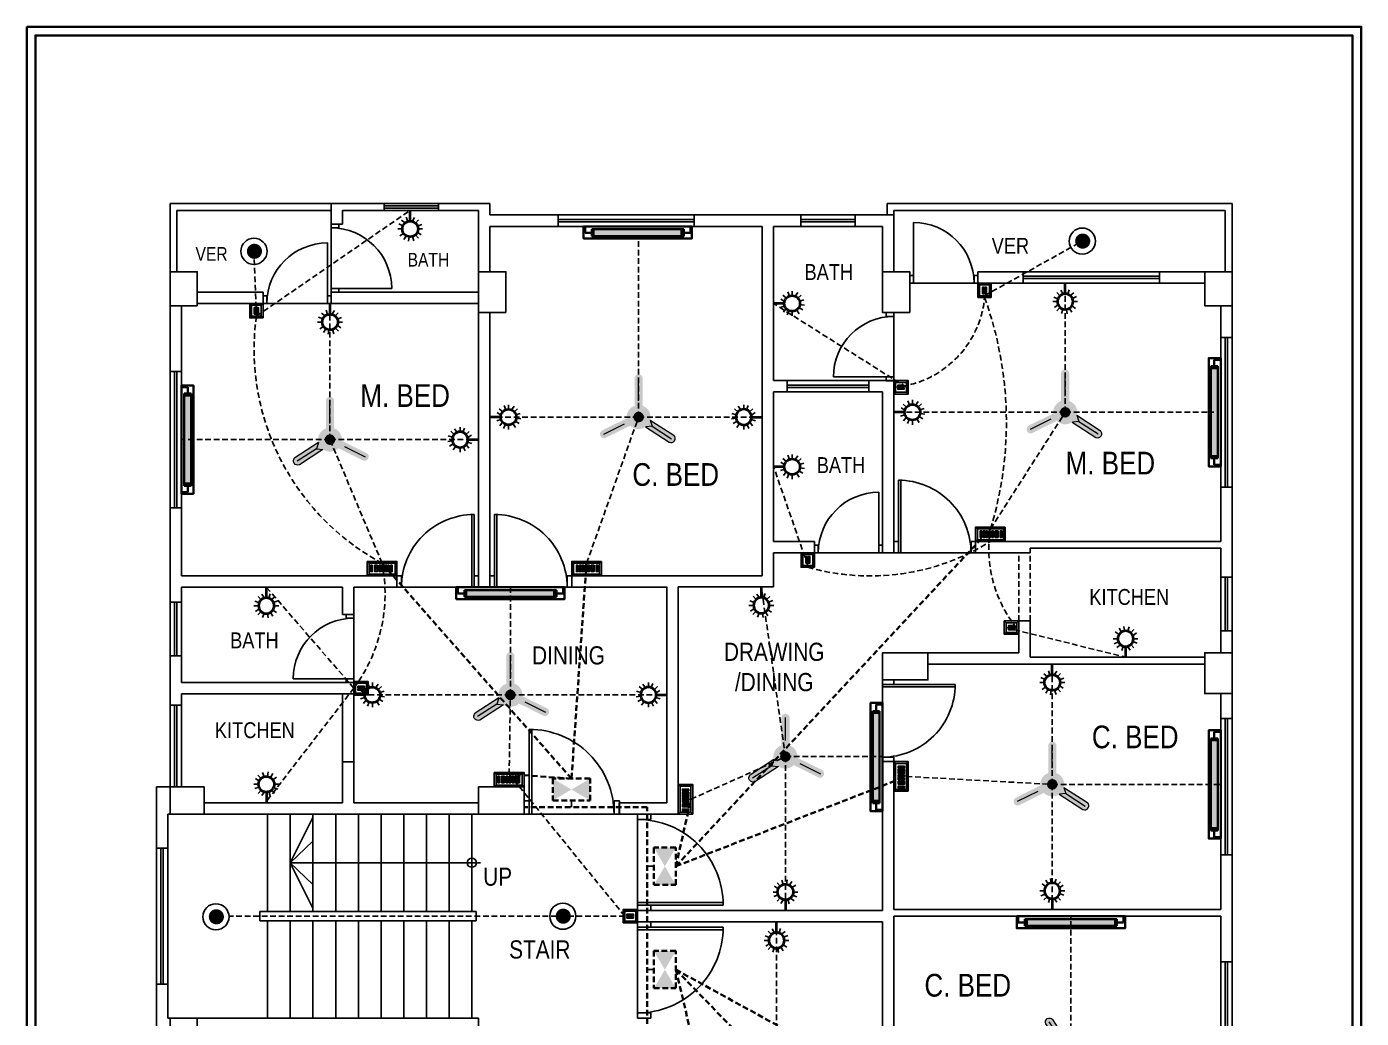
# Model space of a CAD drawing. Header units: inches. Extents: x -159432 to -126829, y -44881 to -40109.
# Drawn here: x -133698 to -133110, y -42166 to -41729 of the extents above; entities that cross this region are included whole.
import ezdxf

# ---------------------------------------------------------------- set-up
doc = ezdxf.new("R2010")
doc.units = ezdxf.units.IN
doc.header["$LTSCALE"] = 10
doc.header["$MEASUREMENT"] = 0
for name, pattern in [('DASHED2', [0.375, 0.25, -0.125]), ('HIDDEN', [0.375, 0.25, -0.125]), ('Solid', [0])]:
    doc.linetypes.add(name, pattern=pattern)
doc.layers.get('0').update_dxf_attribs({"color": 140, "lineweight": 25})
for name, color, linetype, lineweight in [('BADHON WIN-1', 10, 'Continuous', 35), ('COLUM', 10, 'Continuous', 25), ('DIM', 6, 'Continuous', 25), ('Dim-1', 7, 'Continuous', 13), ('door', 123, 'Continuous', 25), ('Layer1', 25, 'HIDDEN', 25), ('Layer2', 160, 'HIDDEN', 25), ('Layout3', 222, 'HIDDEN', 30), ('line', 134, 'Continuous', 30), ('Raline', 185, 'Continuous', 30), ('SL', 14, 'Continuous', 30), ('SS', 3, 'Continuous', 20), ('Stair', 135, 'Continuous', 25), ('TEXT', 6, 'Continuous', 25), ('TREE', 8, 'Continuous', 30), ('wall', 7, 'Continuous', 25), ('win', 143, 'Continuous', 25)]:
    doc.layers.add(name, color=color, linetype=linetype, lineweight=lineweight)
doc.styles.add('arn', font='ARIALN.TTF')

# ---------------------------------------------------------------- blocks, each defined once
blk = doc.blocks.new('FAN')
at = {"layer": 'line'}
h = blk.add_hatch(color=256, dxfattribs=at)
h.paths.add_polyline_path([(0, 7.14), (-1.8, 4.97, -0.175801), (1.8, 4.97)])
h.paths.add_polyline_path([(-6.35, -3.07), (-3.81, -3.67, -0.164914), (-5.25, -0.6)])
h.paths.add_polyline_path([(5.96, -4), (5.12, -1.31, -0.175846), (3.09, -4.29), (3.16, -4.33)])
at = {"layer": 'TREE'}
h = blk.add_hatch(color=102, dxfattribs=at)
h.set_gradient(color1=(22, 194, 68), color2=(172, 207, 0), tint=0.41, name='INVCYLINDER')
h.paths.add_polyline_path([(1.8, 17.3, 0.87787), (-1.8, 17.3), (-1.8, 4.97), (0, 7.14), (1.8, 4.97)])
h = blk.add_hatch(color=102, dxfattribs=at)
h.set_gradient(color1=(22, 194, 68), color2=(172, 207, 0), tint=0.41, name='INVCYLINDER')
h.paths.add_polyline_path([(-5.29, 0, 0.024506), (-5.26, -0.52), (-5.2, -0.49), (-5.25, -0.6, 0.164914), (-3.81, -3.67), (-3.6, -3.72), (-3.7, -3.77, 0.665006), (5.29, 0, 1)])
h.paths.add_polyline_path([(-2.34, 0, -1), (2.34, 0, -1)], flags=16)
h = blk.add_hatch(color=44, dxfattribs=at)
h.set_gradient(color1=(181, 129, 26), color2=(245, 162, 0), tint=0.41, name='CYLINDER')
h.paths.add_polyline_path([(-2.34, 0, 1), (2.34, 0, 1)])
h = blk.add_hatch(color=102, dxfattribs=at)
h.set_gradient(color1=(22, 194, 68), color2=(172, 207, 0), tint=0.41, name='INVCYLINDER')
h.paths.add_polyline_path([(5.96, -4), (3.16, -4.33), (13.5, -11.05, 0.87787), (15.46, -8.03), (5.12, -1.31)])
h.paths.add_polyline_path([(-3.7, -3.77, -0.00679), (-3.81, -3.67), (-6.35, -3.07), (-5.25, -0.6, -0.003812), (-5.26, -0.52), (-16.25, -5.98, 0.87787), (-14.64, -9.21)])
at = {"layer": 'Raline', "lineweight": 15}
for p, q in [((0, 7.14), (0, 17.3)), ((-6.35, -3.07), (-15.44, -7.6)), ((3.09, -4.29), (13.5, -11.05)), ((5.96, -4), (3.16, -4.33)), ((5.12, -1.31), (15.46, -8.03)), ((5.12, -1.31), (5.96, -4)), ((5.96, -4), (14.48, -9.54))]:
    blk.add_line(p, q, dxfattribs=at)
blk.add_arc((14.29, -9.41), 1.82, 244.43087, 49.54656, dxfattribs=at)
blk = doc.blocks.new('D36')
at = {"layer": 'door'}
for p, q in [((27731.72, -1583.1), (27731.72, -1585.1)), ((27736.72, -1583.1), (27731.72, -1583.1)), ((27731.72, -1619.1), (27731.72, -1583.1)), ((27736.72, -1585.1), (27736.72, -1583.1)), ((27731.72, -1585.1), (27736.72, -1585.1)), ((27763.72, -1616.1), (27731.72, -1616.1)), ((27763.72, -1617.1), (27731.72, -1617.1)), ((27736.72, -1617.1), (27731.72, -1617.1)), ((27731.72, -1617.1), (27731.72, -1619.1)), ((27736.72, -1619.1), (27736.72, -1617.1)), ((27731.72, -1619.1), (27736.72, -1619.1))]:
    blk.add_line(p, q, dxfattribs=at)
at = {"layer": 'door', "linetype": 'ByBlock'}
blk.add_ellipse((27731.72, -1617.1), major_axis=(-22.63, -22.63), ratio=1, start_param=2.356194, end_param=3.926991, dxfattribs=at)
blk = doc.blocks.new('D1')
at = {"layer": 'door'}
for p, q in [((231942, 594723), (231942, 594673)), ((232042, 594723), (231942, 594723)), ((231942, 594673), (232042, 594673)), ((232042, 594673), (232042, 594723)), ((232742, 593873), (231942, 593873)), ((232042, 593873), (231942, 593873)), ((231942, 593873), (231942, 593823)), ((231942, 593823), (232042, 593823)), ((232042, 593823), (232042, 593873))]:
    blk.add_line(p, q, dxfattribs=at)
at = {"layer": 'door', "linetype": 'ByBlock'}
blk.add_arc((231942, 593873), 800, 0, 90, dxfattribs=at)
blk = doc.blocks.new('door')
at = {"layer": 'door'}
blk.add_line((-148358.38, -38071.49), (-148328.38, -38071.49), dxfattribs=at)
at = {"layer": 'door', "extrusion": (0, 0, -1), "xscale": 0.03333332273177803, "yscale": 0.03333332278998569, "zscale": -0.0333333227645894, "rotation": 90}
blk.add_blockref('D1', (168152.49, -45802.87), dxfattribs=at)
blk = doc.blocks.new('tl')
at = {"layer": 'Raline'}
h = blk.add_hatch(color=7, dxfattribs=at)
h.set_gradient(color1=(220, 254, 247), one_color=1, tint=1, name='CYLINDER')
h.paths.add_polyline_path([(-740643.13, -277273.44), (-740646.16, -277273.44), (-740646.16, -277234.62), (-740643.13, -277234.62)])
at = {"layer": 'TREE'}
h = blk.add_hatch(color=203, dxfattribs=at)
h.set_gradient(color1=(189, 131, 208), color2=(108, 93, 201), tint=0.56, name='INVCYLINDER')
h.paths.add_polyline_path([(-740643.13, -277273.44), (-740643.13, -277274.38), (-740646.16, -277274.38), (-740646.16, -277273.44)])
h.paths.add_polyline_path([(-740643.13, -277233.83), (-740643.13, -277234.62), (-740646.16, -277234.62), (-740646.16, -277233.83)])
at = {"layer": 'Dim-1', "lineweight": -2}
for p, q in [((-740646.16, -277274.38), (-740646.16, -277233.83)), ((-740646.16, -277233.83), (-740643.13, -277233.83)), ((-740643.13, -277233.83), (-740643.13, -277274.38)), ((-740643.13, -277274.38), (-740646.16, -277274.38))]:
    blk.add_line(p, q, dxfattribs=at)
at = {"layer": 'Raline'}
for p, q in [((-740644.64, -277230.92), (-740647.45, -277230.92)), ((-740644.64, -277233.83), (-740644.64, -277230.92)), ((-740643.13, -277234.62), (-740646.16, -277234.62)), ((-740643.13, -277273.44), (-740646.16, -277273.44)), ((-740644.64, -277274.38), (-740644.64, -277277.29)), ((-740644.64, -277277.29), (-740647.45, -277277.29))]:
    blk.add_line(p, q, dxfattribs=at)
at = {"layer": 'SL'}
blk.add_lwpolyline([(-740647.45, -277277.96), (-740647.45, -277230.23), (-740642.16, -277230.23), (-740642.16, -277277.96)], close=True, dxfattribs=at)
blk = doc.blocks.new('fgghghg')
for p, q in [((845.87, -13615.05), (845.87, -13622.48)), ((845.87, -13619.39), (845.87, -13615.05)), ((845.87, -13619.39), (845.87, -13619.39))]:
    blk.add_line(p, q)
at = {"color": 131, "lineweight": 35}
blk.add_line((850.57, -13619.39), (845.87, -13619.39), dxfattribs=at)
blk.add_circle((854.03, -13619.39), 3.45, dxfattribs=at)
blk = doc.blocks.new('fhfgjjj')
at = {"linetype": 'DASHED2', "ltscale": 0.8}
for p, q in [((849.05, -13615.24), (847.17, -13614.03)), ((849.83, -13613.8), (848.22, -13612.35)), ((851.16, -13612.89), (850.38, -13610.87)), ((852.39, -13612.66), (852.39, -13610.5)), ((853.73, -13612.93), (855.05, -13611.16)), ((854.94, -13613.78), (856.53, -13612.32)), ((855.68, -13615.08), (857.75, -13614.43)), ((849.11, -13617.19), (847.05, -13617.86)), ((849.72, -13618.31), (848.39, -13620.06)), ((851, -13619.28), (850.13, -13621.26)), ((852.39, -13619.57), (852.39, -13621.74)), ((854.32, -13618.98), (855.53, -13620.78)), ((855.34, -13617.91), (857.19, -13619.04)), ((855.81, -13616.61), (857.95, -13616.93))]:
    blk.add_line(p, q, dxfattribs=at)
blk.add_blockref('fgghghg', (-1.64, 3.28))
blk = doc.blocks.new('sd')
at = {"layer": 'BADHON WIN-1', "color": 0, "lineweight": 25, "ltscale": 0.13}
for p, q in [((13225.67, 879.3), (13224.92, 880.05)), ((13236.8, 879.3), (13237.54, 880.05)), ((13225.67, 874.67), (13224.92, 873.93)), ((13230.21, 877.92), (13230.22, 876.87)), ((13230.22, 876.87), (13230.21, 876.23)), ((13230.44, 877.92), (13230.42, 876.87)), ((13230.44, 876.23), (13230.42, 876.87)), ((13231.43, 877.92), (13231.45, 876.87)), ((13231.45, 876.87), (13231.43, 876.23)), ((13231.67, 877.92), (13231.65, 876.87)), ((13231.67, 876.23), (13231.65, 876.87)), ((13232.72, 877.92), (13232.74, 876.87)), ((13232.74, 876.87), (13232.72, 876.23)), ((13232.96, 877.92), (13232.93, 876.87)), ((13232.96, 876.23), (13232.93, 876.87)), ((13233.77, 877.92), (13233.79, 876.87)), ((13233.79, 876.87), (13233.77, 876.23)), ((13234.01, 877.92), (13233.99, 876.87)), ((13234.01, 876.23), (13233.99, 876.87)), ((13235.06, 877.92), (13235.08, 876.87)), ((13235.08, 876.87), (13235.06, 876.23)), ((13235.3, 877.92), (13235.27, 876.87)), ((13235.3, 876.23), (13235.27, 876.87)), ((13236.8, 874.67), (13237.54, 873.93))]:
    blk.add_line(p, q, dxfattribs=at)
for points in [[(13224.92, 880.05), (13224.92, 873.93), (13237.54, 873.93), (13237.54, 880.05)], [(13225.67, 879.3), (13225.67, 874.67), (13236.8, 874.67), (13236.8, 879.3)], [(13227.06, 878.45), (13227.06, 875.69), (13226.36, 875.69), (13226.36, 878.45)], [(13226.96, 878.32), (13226.96, 875.78), (13226.45, 875.78), (13226.45, 878.32)], [(13230.69, 878.45), (13230.69, 875.69), (13229.99, 875.69), (13229.99, 878.45)], [(13230.59, 878.32), (13230.59, 875.78), (13230.08, 875.78), (13230.08, 878.32)], [(13231.92, 878.45), (13231.92, 875.69), (13231.22, 875.69), (13231.22, 878.45)], [(13231.82, 878.32), (13231.82, 875.78), (13231.31, 875.78), (13231.31, 878.32)], [(13233.21, 878.45), (13233.21, 875.69), (13232.51, 875.69), (13232.51, 878.45)], [(13233.11, 878.32), (13233.11, 875.78), (13232.59, 875.78), (13232.59, 878.32)], [(13234.26, 878.45), (13234.26, 875.69), (13233.56, 875.69), (13233.56, 878.45)], [(13234.16, 878.32), (13234.16, 875.78), (13233.65, 875.78), (13233.65, 878.32)], [(13235.55, 878.45), (13235.55, 875.69), (13234.85, 875.69), (13234.85, 878.45)], [(13235.45, 878.32), (13235.45, 875.78), (13234.93, 875.78), (13234.93, 878.32)]]:
    blk.add_lwpolyline(points, close=True, dxfattribs=at)
for points in [[(13228.72, 875.69), (13228.01, 875.69), (13228.01, 878.45), (13228.72, 878.45)], [(13228.61, 875.78), (13228.1, 875.78), (13228.1, 878.32), (13228.61, 878.32)], [(13228.6, 878.32), (13229.11, 878.32), (13229.11, 875.78), (13228.6, 875.78)], [(13228.72, 878.45), (13229.21, 878.45), (13229.21, 875.69), (13228.72, 875.69)]]:
    blk.add_lwpolyline(points, dxfattribs=at)
for centre, radius in [((13226.4, 878.4), 0.00699), ((13226.41, 875.73), 0.0139), ((13226.7, 877.73), 0.165), ((13226.7, 876.4), 0.165), ((13227.01, 875.73), 0.0117), ((13227.01, 878.38), 0.00593), ((13228.06, 878.4), 0.00699), ((13228.06, 875.73), 0.0139), ((13228.35, 877.73), 0.165), ((13228.35, 876.4), 0.165), ((13228.66, 875.73), 0.0117), ((13228.66, 878.38), 0.00593), ((13228.85, 877.07), 0.165), ((13230.03, 878.4), 0.00699), ((13230.04, 875.73), 0.0139), ((13230.64, 878.38), 0.00593), ((13230.64, 875.73), 0.0117), ((13231.26, 878.4), 0.00699), ((13231.27, 875.73), 0.0139), ((13231.87, 875.73), 0.0117), ((13231.87, 878.38), 0.00593), ((13232.55, 878.4), 0.00699), ((13232.56, 875.73), 0.0139), ((13233.15, 875.73), 0.0117), ((13233.16, 878.38), 0.00593), ((13233.6, 878.4), 0.00699), ((13233.61, 875.73), 0.0139), ((13234.21, 875.73), 0.0117), ((13234.21, 878.38), 0.00593), ((13234.89, 878.4), 0.00699), ((13234.9, 875.73), 0.0139), ((13235.49, 875.73), 0.0117), ((13235.5, 878.38), 0.00593)]:
    blk.add_circle(centre, radius, dxfattribs=at)
for centre, radius, start, end in [((13230.32, 877.92), 0.116, 356.3279, 183.0261), ((13230.32, 876.3), 0.138, 212.8145, 327.2677), ((13231.55, 877.92), 0.116, 356.3279, 183.0261), ((13231.55, 876.3), 0.138, 212.8145, 327.2677), ((13232.84, 877.92), 0.116, 356.3279, 183.0261), ((13232.84, 876.3), 0.138, 212.8145, 327.2677), ((13233.89, 877.92), 0.116, 356.3279, 183.0261), ((13233.89, 876.3), 0.138, 212.8145, 327.2677), ((13235.18, 877.92), 0.116, 356.3279, 183.0261), ((13235.18, 876.3), 0.138, 212.8145, 327.2677)]:
    blk.add_arc(centre, radius, start, end, dxfattribs=at)
blk = doc.blocks.new('g')
at = {"layer": 'BADHON WIN-1', "color": 0, "lineweight": 25, "ltscale": 0.13}
for p, q in [((12364.24, 900.77), (12363.47, 901.54)), ((12368.59, 900.77), (12369.36, 901.54)), ((12364.24, 895.97), (12363.47, 895.2)), ((12365.77, 899.34), (12365.79, 898.24)), ((12365.79, 898.24), (12365.77, 897.58)), ((12366.01, 899.34), (12365.99, 898.24)), ((12366.01, 897.58), (12365.99, 898.24)), ((12366.86, 899.34), (12366.88, 898.24)), ((12366.88, 898.24), (12366.86, 897.58)), ((12367.1, 899.34), (12367.08, 898.24)), ((12367.1, 897.58), (12367.08, 898.24)), ((12368.59, 895.97), (12369.36, 895.2))]:
    blk.add_line(p, q, dxfattribs=at)
for points in [[(12363.47, 901.54), (12363.47, 895.2), (12369.36, 895.2), (12369.36, 901.54)], [(12364.24, 900.77), (12364.24, 895.97), (12368.59, 895.97), (12368.59, 900.77)], [(12366.27, 899.88), (12366.27, 897.02), (12365.55, 897.02), (12365.55, 899.88)], [(12367.36, 899.88), (12367.36, 897.02), (12366.64, 897.02), (12366.64, 899.88)], [(12366.17, 899.75), (12366.17, 897.11), (12365.64, 897.11), (12365.64, 899.75)], [(12367.26, 899.75), (12367.26, 897.11), (12366.73, 897.11), (12366.73, 899.75)]]:
    blk.add_lwpolyline(points, close=True, dxfattribs=at)
for centre, radius in [((12365.59, 899.83), 0.00725), ((12365.6, 897.06), 0.0144), ((12366.22, 899.81), 0.00615), ((12366.22, 897.06), 0.0122), ((12366.68, 899.83), 0.00725), ((12366.69, 897.06), 0.0144), ((12367.31, 899.81), 0.00615), ((12367.31, 897.06), 0.0122)]:
    blk.add_circle(centre, radius, dxfattribs=at)
for centre, radius, start, end in [((12365.89, 899.34), 0.121, 356.32789, 183.02612), ((12365.89, 897.66), 0.144, 212.81453, 327.26774), ((12366.98, 899.34), 0.121, 356.32789, 183.02612), ((12366.98, 897.66), 0.144, 212.81453, 327.26774)]:
    blk.add_arc(centre, radius, start, end, dxfattribs=at)

msp = doc.modelspace()

# ---------------------------------------------------------------- hatches: boundary and pattern name
at = {"layer": 'Layout3'}
h = msp.add_hatch(color=5, dxfattribs=at)
h.paths.add_polyline_path([(-133466.30801, -42060.19709), (-133458.09235, -42065.01317), (-133466.30801, -42069.82924)])
h.paths.add_polyline_path([(-133458.09235, -42065.01317), (-133449.8767, -42060.19709), (-133449.8767, -42069.82924)])
h = msp.add_hatch(color=5, dxfattribs=at)
h.paths.add_polyline_path([(-133412.1261, -42090.62768), (-133416.94218, -42098.84333), (-133421.75825, -42090.62768)])
h.paths.add_polyline_path([(-133416.94218, -42098.84333), (-133412.1261, -42107.05899), (-133421.75825, -42107.05899)])
h = msp.add_hatch(color=5, dxfattribs=at)
h.paths.add_polyline_path([(-133412.1261, -42136.14813), (-133416.94218, -42144.36379), (-133421.75825, -42136.14813)])
h.paths.add_polyline_path([(-133416.94218, -42144.36379), (-133412.1261, -42152.57945), (-133421.75825, -42152.57945)])
at = {"layer": 'Raline'}
h = msp.add_hatch(color=51, dxfattribs=at)
h.set_gradient(color1=(239, 243, 165), color2=(254, 254, 251), one_color=1, tint=0.99, name='SPHERICAL')
h.paths.add_polyline_path([(-133232.81072, -41819.99038, 1), (-133232.81072, -41826.67173, 1)])
h = msp.add_hatch(color=51, dxfattribs=at)
h.set_gradient(color1=(239, 243, 165), color2=(254, 254, 251), one_color=1, tint=0.99, name='SPHERICAL')
h.paths.add_polyline_path([(-133597.82792, -41824.49038, 1), (-133597.82792, -41831.17173, 1)])
h = msp.add_hatch(color=51, dxfattribs=at)
h.set_gradient(color1=(239, 243, 165), color2=(254, 254, 251), one_color=1, tint=0.99, name='SPHERICAL')
h.paths.add_polyline_path([(-133614.5944, -42124.44174, -1), (-133614.5944, -42117.76039, -1)])
h = msp.add_hatch(color=51, dxfattribs=at)
h.set_gradient(color1=(239, 243, 165), color2=(254, 254, 251), one_color=1, tint=0.99, name='SPHERICAL')
h.paths.add_polyline_path([(-133461.72469, -42124.16528, -1), (-133461.72469, -42117.48393, -1)])

# ---------------------------------------------------------------- linework, layer by layer
at = {"layer": 'COLUM'}
for points in [[(-133623.01568, -41851.82783), (-133623.01568, -41836.82783), (-133635.01568, -41836.82783), (-133635.01568, -41851.82783), (-133623.01568, -41851.82783)], [(-133487.01568, -41854.82783), (-133487.01568, -41836.82783), (-133499.01568, -41836.82783), (-133499.01568, -41854.82783), (-133487.01568, -41854.82783)], [(-133309.01226, -41854.82783), (-133309.01226, -41836.82783), (-133321.01226, -41836.82783), (-133321.01226, -41854.82783), (-133309.01226, -41854.82783)], [(-133167.01568, -41851.82783), (-133167.01568, -41836.82783), (-133179.01568, -41836.82783), (-133179.01568, -41851.82783), (-133167.01568, -41851.82783)], [(-133301.01568, -42004.71524), (-133301.01568, -42016.71524), (-133321.01568, -42016.71524), (-133321.01568, -42004.71524), (-133301.01568, -42004.71524)], [(-133167.01568, -42004.71524), (-133167.01568, -42022.71524), (-133179.01568, -42022.71524), (-133179.01568, -42004.71524), (-133167.01568, -42004.71524)], [(-133620.01568, -42063.82783), (-133620.01568, -42075.82783), (-133635.01568, -42075.82783), (-133635.01568, -42063.82783), (-133620.01568, -42063.82783)], [(-133479.01568, -42075.82783), (-133479.01568, -42063.82783), (-133499.01568, -42063.82783), (-133499.01568, -42075.82783), (-133479.01568, -42075.82783)], [(-133623.01568, -42165.82783), (-133623.01568, -42180.82783), (-133635.01568, -42180.82783), (-133635.01568, -42165.82783), (-133623.01568, -42165.82783)]]:
    msp.add_lwpolyline(points, dxfattribs=at)
at = {"layer": 'DIM'}
for p, q in [((-133564.01568, -41806.82783), (-133635.01568, -41806.82783)), ((-133635.01568, -41839.82783), (-133635.01568, -41806.82783)), ((-133564.01568, -41809.82783), (-133632.01568, -41809.82783)), ((-133632.01568, -41836.82783), (-133632.01568, -41809.82783)), ((-133319.01568, -41806.82783), (-133167.01568, -41806.82783)), ((-133319.01568, -41811.82783), (-133319.01568, -41806.82783)), ((-133316.01568, -41809.82783), (-133170.01568, -41809.82783)), ((-133316.01568, -41811.82783), (-133316.01568, -41809.82783)), ((-133170.01568, -41836.82783), (-133170.01568, -41809.82783)), ((-133167.01568, -41836.82783), (-133167.01568, -41806.82783))]:
    msp.add_line(p, q, dxfattribs=at)
at = {"layer": 'DIM', "color": 2, "lineweight": -2}
for p, q in [((-133458.09235, -42069.82924), (-133458.09235, -42072.84897)), ((-133421.75825, -42098.84333), (-133424.77798, -42098.84333)), ((-133421.75825, -42144.36379), (-133424.77798, -42144.36379))]:
    msp.add_line(p, q, dxfattribs=at)
at = {"layer": 'door', "linetype": 'HIDDEN'}
for p, q in [((-133261.01568, -41990.71524), (-133261.01568, -41960.71524)), ((-133256.01568, -41990.71524), (-133256.01568, -41960.71524))]:
    msp.add_line(p, q, dxfattribs=at)
at = {"layer": 'door'}
for p, q in [((-133559.01568, -42052.82783), (-133559.01568, -42022.82783)), ((-133554.01568, -42052.82783), (-133554.01568, -42022.82783))]:
    msp.add_line(p, q, dxfattribs=at)
at = {"layer": 'Layer1'}
for p, q in [((-133596.95764, -41856.40036), (-133529.18832, -41809.82783)), ((-133428.51568, -41900.88616), (-133428.51568, -41821.53351)), ((-133596.95764, -41856.40036), (-133598.01568, -41827.82783)), ((-133276.0703, -41847.40036), (-133232.99849, -41823.32783)), ((-133240.51397, -41898.77154), (-133240.51397, -41841.82783)), ((-133564.51568, -41910.82783), (-133564.51568, -41850.82783)), ((-133310.44316, -41887.76979), (-133369.01568, -41850.82783)), ((-133428.51568, -41900.88616), (-133494.01568, -41900.88616)), ((-133451.43743, -41965.25531), (-133428.51568, -41900.88616)), ((-133428.51568, -41900.88616), (-133374.01568, -41900.88616)), ((-133240.49735, -41898.77154), (-133316.01568, -41898.77154)), ((-133273.43743, -41950.14272), (-133240.49735, -41898.77154)), ((-133240.51397, -41898.77154), (-133175.01397, -41898.77154)), ((-133564.51568, -41910.82783), (-133630.01568, -41910.82783)), ((-133564.51568, -41910.82783), (-133499.01568, -41910.82783)), ((-133541.59393, -41965.25531), (-133564.51568, -41910.82783)), ((-133353.95765, -41966.28777), (-133369.01568, -41922.77153)), ((-133554.01568, -42020.32783), (-133592.55954, -41975.82783)), ((-133485.01568, -42023.32783), (-133485.01568, -41975.82783)), ((-133363.82007, -42050.50066), (-133374.42459, -41975.71524)), ((-133266.58821, -41993.6572), (-133213.92712, -42006.71524)), ((-133246.21846, -42062.74785), (-133246.21846, -42009.71524)), ((-133554.01568, -42020.32783), (-133592.55954, -42070.26408)), ((-133485.01568, -42023.32783), (-133554.01568, -42023.32783)), ((-133485.55586, -42058.25531), (-133485.01568, -42023.32783)), ((-133485.01568, -42023.32783), (-133416.01568, -42023.32783)), ((-133405.44316, -42069.28765), (-133363.82007, -42050.64784)), ((-133363.82007, -42050.50066), (-133321.01568, -42050.50066)), ((-133363.82007, -42050.50066), (-133363.82007, -42118.32783)), ((-133310.44316, -42059.25543), (-133246.21846, -42062.74785)), ((-133246.21846, -42062.74785), (-133246.21846, -42117.82783)), ((-133246.21846, -42062.74785), (-133172.01568, -42062.74785)), ((-133434.58821, -42120.82783), (-133609.02502, -42120.82783)), ((-133238.02115, -42181.79371), (-133238.02115, -42120.82783)), ((-133367.70552, -42211.65531), (-133367.70552, -42123.32783))]:
    msp.add_line(p, q, dxfattribs=at)
at = {"layer": 'Layer2'}
msp.add_line((-133434.58821, -42120.82783), (-133485.55586, -42058.25531), dxfattribs=at)
for centre, radius, start, end in [((-133319.55767, -41844.25002), 43.66367, 274.6529376, 354.84952059), ((-133427.87643, -41903.10977), 161.44194, 343.06237819, 19.89563999), ((-133490.91173, -41870.9541), 107.03993, 172.18554453, 241.76213588), ((-133217.379, -41958.60011), 56.85026, 170.65954673, 219.86361995), ((-133326.52998, -41870.46273), 100.413, 254.14828745, 301.89489645), ((-133609.87479, -41978.79882), 69.60531, 323.37067208, 11.24213608)]:
    msp.add_arc(centre, radius, start, end, dxfattribs=at)
at = {"layer": 'Layout3'}
for p, q in [((-133412.1261, -42098.84333), (-133273.4373, -41950.14272)), ((-133458.09235, -42060.19709), (-133541.59571, -41965.25531)), ((-133458.09235, -42060.19709), (-133451.4755, -41965.25531)), ((-133458.09235, -42060.19709), (-133485.55586, -42058.25531)), ((-133412.1261, -42098.84333), (-133310.44316, -42059.25543)), ((-133424.77798, -42072.84897), (-133479.01568, -42072.84897)), ((-133424.77798, -42168.32783), (-133424.77798, -42072.84897)), ((-133412.1261, -42098.84333), (-133405.44316, -42069.28765)), ((-133412.1261, -42144.36379), (-133405.44316, -42172.36801)), ((-133412.1261, -42144.36379), (-133266.4755, -42224.36789)), ((-133412.1261, -42144.36379), (-133267.4755, -42293.51294))]:
    msp.add_line(p, q, dxfattribs=at)
at = {"layer": 'Layout3', "color": 5}
for points in [[(-133449.8767, -42069.82924), (-133449.8767, -42060.19709), (-133466.30801, -42060.19709), (-133466.30801, -42069.82924)], [(-133421.75825, -42107.05899), (-133412.1261, -42107.05899), (-133412.1261, -42090.62768), (-133421.75825, -42090.62768)], [(-133421.75825, -42152.57945), (-133412.1261, -42152.57945), (-133412.1261, -42136.14813), (-133421.75825, -42136.14813)]]:
    msp.add_lwpolyline(points, close=True, dxfattribs=at)
at = {"layer": 'line'}
msp.add_lwpolyline([(-133698.17458, -41728.84511), (-133698.17458, -42613.11138), (-133110.04109, -42613.11138), (-133110.04109, -41728.84511)], close=True, dxfattribs=at)
msp.add_lwpolyline([(-133113.90744, -42556.23001), (-133113.90744, -41732.71147), (-133694.30822, -41732.71147), (-133694.30822, -42556.23001)], dxfattribs=at)
at = {"layer": 'Raline', "lineweight": 25}
for centre in [(-133598.01568, -41827.82783), (-133232.99849, -41823.32783), (-133614.78216, -42121.10429), (-133461.91245, -42120.82783)]:
    msp.add_circle(centre, 5.76378, dxfattribs=at)
at = {"layer": 'Stair'}
for p, q in [((-133592.01568, -42075.82783), (-133592.01568, -42118.76293)), ((-133582.01568, -42075.82783), (-133582.01568, -42118.76293)), ((-133572.01568, -42075.82783), (-133572.01568, -42118.76293)), ((-133562.01568, -42075.82783), (-133562.01568, -42118.76293)), ((-133552.01568, -42075.82783), (-133552.01568, -42118.76293)), ((-133542.01568, -42075.82783), (-133542.01568, -42118.76293)), ((-133532.01568, -42075.82783), (-133532.01568, -42118.76293)), ((-133522.01568, -42075.82783), (-133522.01568, -42118.76293)), ((-133512.01568, -42075.82783), (-133512.01568, -42118.76293)), ((-133502.01568, -42075.82783), (-133502.01568, -42118.76293)), ((-133500.1442, -42118.76293), (-133595.47741, -42118.76293)), ((-133595.47741, -42122.89273), (-133595.47741, -42118.76293)), ((-133500.1442, -42122.89273), (-133500.1442, -42118.76293)), ((-133500.1442, -42122.89273), (-133595.47741, -42122.89273)), ((-133592.01568, -42122.89273), (-133592.01568, -42165.82783)), ((-133582.01568, -42122.89273), (-133582.01568, -42165.82783)), ((-133572.01568, -42122.89273), (-133572.01568, -42165.82783)), ((-133562.01568, -42122.89273), (-133562.01568, -42165.82783)), ((-133552.01568, -42122.89273), (-133552.01568, -42165.82783)), ((-133542.01568, -42122.89273), (-133542.01568, -42165.82783)), ((-133532.01568, -42122.89273), (-133532.01568, -42165.82783)), ((-133522.01568, -42122.89273), (-133522.01568, -42165.82783)), ((-133512.01568, -42122.89273), (-133512.01568, -42165.82783)), ((-133502.01568, -42122.89273), (-133502.01568, -42165.82783))]:
    msp.add_line(p, q, dxfattribs=at)
at = {"layer": 'wall'}
for p, q in [((-133540.65997, -41806.82783), (-133564.01568, -41806.82783)), ((-133540.65997, -41809.82783), (-133559.01568, -41809.82783)), ((-133540.65997, -41809.82783), (-133540.65997, -41806.82783)), ((-133494.01568, -41806.82783), (-133516.65997, -41806.82783)), ((-133516.65997, -41809.82783), (-133516.65997, -41806.82783)), ((-133499.01568, -41809.82783), (-133516.65997, -41809.82783)), ((-133499.01568, -41836.82783), (-133499.01568, -41809.82783)), ((-133494.01568, -41811.82783), (-133494.01568, -41806.82783)), ((-133559.01568, -41815.82784), (-133564.01568, -41815.82784)), ((-133494.01568, -41811.82783), (-133464.01568, -41811.82783)), ((-133464.01568, -41816.82783), (-133464.01568, -41811.82783)), ((-133464.01568, -41816.82783), (-133464.01568, -41811.82783)), ((-133404.01568, -41811.82783), (-133357.01568, -41811.82783)), ((-133404.01568, -41816.82783), (-133404.01568, -41811.82783)), ((-133404.01568, -41816.82783), (-133404.01568, -41811.82783)), ((-133333.01568, -41811.82783), (-133316.01568, -41811.82783)), ((-133333.01568, -41811.82783), (-133333.01568, -41816.82783)), ((-133494.01568, -41816.82783), (-133464.01568, -41816.82783)), ((-133494.01568, -41836.82783), (-133494.01568, -41816.82783)), ((-133404.01568, -41816.82783), (-133374.01568, -41816.82783)), ((-133374.01568, -41970.82783), (-133374.01568, -41816.82783)), ((-133374.01568, -41816.82783), (-133374.01568, -41970.82783)), ((-133369.01568, -41884.82782), (-133369.01568, -41816.82783)), ((-133369.01568, -41816.82783), (-133357.01568, -41816.82783)), ((-133333.01568, -41816.82783), (-133321.01568, -41816.82783)), ((-133279.01227, -41836.82783), (-133279.01227, -41841.82783)), ((-133259.01569, -41836.82783), (-133279.01227, -41836.82783)), ((-133259.01569, -41841.82783), (-133259.01569, -41836.82783)), ((-133259.01569, -41841.82783), (-133259.01569, -41836.82783)), ((-133179.01568, -41836.82783), (-133199.01569, -41836.82783)), ((-133199.01569, -41841.82783), (-133199.01569, -41836.82783)), ((-133199.01569, -41841.82783), (-133199.01569, -41836.82783)), ((-133259.01569, -41841.82783), (-133279.01227, -41841.82783)), ((-133179.01568, -41841.82783), (-133199.01569, -41841.82783)), ((-133594.01567, -41845.82783), (-133623.01568, -41845.82783)), ((-133594.01567, -41850.82783), (-133623.01568, -41850.82783)), ((-133499.01568, -41845.82783), (-133564.01568, -41845.82783)), ((-133499.01568, -41850.82783), (-133564.01568, -41850.82783)), ((-133635.01568, -41880.82783), (-133635.01568, -41851.82783)), ((-133630.01568, -41880.82783), (-133630.01568, -41851.82783)), ((-133499.01568, -41975.82783), (-133499.01568, -41854.82783)), ((-133494.01568, -41975.82783), (-133494.01568, -41854.82783)), ((-133167.01568, -41865.77154), (-133172.01568, -41865.77154)), ((-133630.01568, -41880.82783), (-133635.01568, -41880.82783)), ((-133369.01568, -41884.82782), (-133363.01568, -41884.82782)), ((-133327.01568, -41884.82782), (-133316.01568, -41884.82782)), ((-133327.01568, -41884.82782), (-133327.01568, -41889.82782)), ((-133369.01568, -41955.71524), (-133369.01568, -41889.82782)), ((-133369.01568, -41889.82782), (-133363.01568, -41889.82782)), ((-133327.01568, -41889.82782), (-133321.01568, -41889.82782)), ((-133167.01568, -41931.77154), (-133172.01568, -41931.77154)), ((-133635.01568, -41982.4008), (-133635.01568, -41940.82783)), ((-133630.01568, -41940.82783), (-133635.01568, -41940.82783)), ((-133630.01568, -41970.82783), (-133630.01568, -41940.82783)), ((-133369.01568, -41955.71524), (-133351.01568, -41955.71524)), ((-133280.01568, -41955.71524), (-133172.01568, -41955.71524)), ((-133369.01568, -41975.71524), (-133369.01568, -41960.71524)), ((-133369.01568, -41960.71524), (-133351.01568, -41960.71524)), ((-133321.01568, -41960.71524), (-133316.01568, -41960.71524)), ((-133280.01568, -41960.71524), (-133256.01568, -41960.71524)), ((-133256.01568, -41958.71524), (-133172.01568, -41958.71524)), ((-133256.01568, -41960.71524), (-133256.01568, -41958.71524)), ((-133535.01568, -41970.82783), (-133630.01568, -41970.82783)), ((-133535.01568, -41975.82783), (-133535.01568, -41970.82783)), ((-133458.01568, -41970.82783), (-133374.01568, -41970.82783)), ((-133458.01568, -41975.82783), (-133458.01568, -41970.82783)), ((-133167.01568, -41971.39267), (-133172.01568, -41971.39267)), ((-133630.01568, -41982.4008), (-133630.01568, -41975.82783)), ((-133630.01568, -41975.82783), (-133559.01568, -41975.82783)), ((-133559.01568, -41987.82783), (-133559.01568, -41975.82783)), ((-133554.01568, -41975.82783), (-133535.01568, -41975.82783)), ((-133554.01568, -41987.82783), (-133554.01568, -41975.82783)), ((-133499.01568, -41975.82783), (-133494.01568, -41975.82783)), ((-133458.01568, -41975.82783), (-133416.01568, -41975.82783)), ((-133416.01568, -41975.71524), (-133416.01568, -42070.82783)), ((-133411.01568, -41975.71524), (-133411.01568, -42075.82783)), ((-133411.01568, -41975.71524), (-133369.01568, -41975.71524)), ((-133630.01568, -41982.4008), (-133635.01568, -41982.4008)), ((-133554.01568, -41987.82783), (-133559.01568, -41987.82783)), ((-133261.01568, -41990.71524), (-133256.01568, -41990.71524)), ((-133172.01568, -41995.14456), (-133167.01568, -41995.14456)), ((-133167.01568, -42004.71524), (-133167.01568, -41995.14456)), ((-133635.01568, -42027.84863), (-133635.01568, -42006.15268)), ((-133635.01568, -42006.15268), (-133630.01568, -42006.15268)), ((-133630.01568, -42017.82783), (-133630.01568, -42006.15268)), ((-133301.01568, -42004.71524), (-133261.01568, -42004.71524)), ((-133301.01568, -42009.71524), (-133179.01568, -42009.71524)), ((-133256.01568, -42006.71524), (-133179.01568, -42006.71524)), ((-133554.01568, -42017.82783), (-133630.01568, -42017.82783)), ((-133554.01568, -42022.82783), (-133554.01568, -42017.82783)), ((-133635.01568, -42027.84863), (-133630.01568, -42027.84863)), ((-133630.01568, -42027.84863), (-133630.01568, -42022.82783)), ((-133630.01568, -42022.82783), (-133554.01568, -42022.82783)), ((-133172.01568, -42033.78194), (-133167.01568, -42033.78194)), ((-133635.01568, -42062.82783), (-133635.01568, -42048.31743)), ((-133630.01568, -42062.82783), (-133630.01568, -42048.31743)), ((-133559.01569, -42070.82783), (-133559.01569, -42052.82783)), ((-133559.01569, -42052.82783), (-133554.01568, -42052.82783)), ((-133554.01569, -42070.82783), (-133554.01569, -42052.82783)), ((-133321.01568, -42052.71524), (-133316.01568, -42052.71524)), ((-133635.01568, -42063.82783), (-133641.01568, -42063.82783)), ((-133499.01568, -42075.82783), (-133499.01568, -42070.82783)), ((-133437.01568, -42070.82783), (-133416.01568, -42070.82783)), ((-133437.01568, -42075.82783), (-133437.01568, -42070.82783)), ((-133641.01568, -42075.82783), (-133641.01568, -42090.82783)), ((-133636.01568, -42075.82783), (-133636.01568, -42090.82783)), ((-133636.01568, -42090.82783), (-133636.01568, -42075.82783)), ((-133635.01568, -42075.82783), (-133636.01568, -42075.82783)), ((-133411.01568, -42075.82783), (-133437.01568, -42075.82783)), ((-133636.01568, -42090.82783), (-133641.01568, -42090.82783)), ((-133498.22039, -42097.29538), (-133582.01568, -42097.29538)), ((-133172.01568, -42093.76114), (-133167.01568, -42093.76114)), ((-133172.01568, -42117.82783), (-133172.01568, -42093.76114)), ((-133429.01568, -42118.32783), (-133321.01568, -42118.32783)), ((-133429.01568, -42118.32783), (-133429.01568, -42123.32783)), ((-133316.01568, -42117.82783), (-133172.01568, -42117.82783)), ((-133316.01568, -42120.82783), (-133172.01568, -42120.82783)), ((-133172.01568, -42140.95328), (-133172.01568, -42120.82783)), ((-133429.01568, -42123.32783), (-133321.01568, -42123.32783)), ((-133172.01568, -42140.95328), (-133167.01568, -42140.95328)), ((-133636.01568, -42165.82783), (-133636.01568, -42150.82783)), ((-133636.01568, -42165.82783), (-133635.01568, -42165.82783)), ((-133499.01568, -42165.82783), (-133499.01568, -42170.82783))]:
    msp.add_line(p, q, dxfattribs=at)
at = {"layer": 'wall', "ltscale": 0.5}
for p, q in [((-133564.01568, -41806.82783), (-133564.01568, -41815.82784)), ((-133559.01568, -41809.82783), (-133559.01568, -41815.82783)), ((-133357.01568, -41811.82783), (-133357.01568, -41816.82783)), ((-133316.01568, -41811.82783), (-133316.01568, -41836.82783)), ((-133321.01568, -41816.82783), (-133321.01568, -41836.82783)), ((-133594.01567, -41845.82783), (-133594.01567, -41850.82783)), ((-133564.01568, -41845.82783), (-133564.01568, -41850.82783)), ((-133172.01568, -41851.82783), (-133172.01568, -41865.77154)), ((-133167.01568, -41851.82783), (-133167.01568, -41865.77154)), ((-133363.01568, -41884.82782), (-133363.01568, -41889.82782)), ((-133316.01568, -41884.82782), (-133316.01568, -41960.71524)), ((-133316.01568, -41884.82782), (-133316.01568, -41960.71524)), ((-133321.01568, -41889.82782), (-133321.01568, -41960.71524)), ((-133172.01568, -41931.77154), (-133172.01568, -41955.71524)), ((-133167.01568, -41931.77154), (-133167.01568, -41971.39267)), ((-133351.01568, -41955.71524), (-133351.01568, -41960.71524)), ((-133280.01568, -41955.71524), (-133280.01568, -41960.71524)), ((-133172.01568, -41958.71524), (-133172.01568, -41971.39267)), ((-133261.01568, -41990.71524), (-133261.01568, -42004.71524)), ((-133256.01568, -41990.71524), (-133256.01568, -42006.71524)), ((-133172.01568, -41995.14456), (-133172.01568, -42004.71524)), ((-133630.01568, -42027.84863), (-133630.01568, -42028.73995)), ((-133172.01568, -42022.71524), (-133172.01568, -42033.78194)), ((-133167.01568, -42022.71524), (-133167.01568, -42033.78194)), ((-133167.01568, -42033.78194), (-133167.01568, -42034.67325)), ((-133321.01568, -42052.71524), (-133321.01568, -42118.32783)), ((-133316.01568, -42117.82783), (-133316.01568, -42052.71524)), ((-133620.01568, -42070.82783), (-133559.01569, -42070.82783)), ((-133554.01569, -42070.82783), (-133499.01568, -42070.82783)), ((-133167.01568, -42140.95328), (-133167.01568, -42093.76114)), ((-133167.01568, -42093.76114), (-133167.01568, -42140.95328)), ((-133316.01568, -42214.94042), (-133316.01568, -42120.82783)), ((-133321.01568, -42214.94042), (-133321.01568, -42123.32783))]:
    msp.add_line(p, q, dxfattribs=at)
at = {"layer": 'wall', "linetype": 'Solid', "ltscale": 10}
for p, q in [((-133641.01568, -42063.82783), (-133641.01568, -42090.82783)), ((-133623.01568, -42063.82783), (-133630.01568, -42063.82783)), ((-133559.01569, -42070.82783), (-133620.01568, -42070.82783)), ((-133499.01568, -42070.82783), (-133554.01569, -42070.82783)), ((-133636.01568, -42075.82783), (-133636.01568, -42090.82783)), ((-133499.01568, -42075.82783), (-133620.01568, -42075.82783)), ((-133636.01568, -42090.82783), (-133641.01568, -42090.82783)), ((-133641.01568, -42150.82783), (-133641.01568, -42180.82783)), ((-133636.01568, -42150.82783), (-133641.01568, -42150.82783)), ((-133499.01568, -42165.82783), (-133623.01568, -42165.82783))]:
    msp.add_line(p, q, dxfattribs=at)
at = {"layer": 'wall'}
for points in [[(-133572.01568, -42087.7668), (-133572.01568, -42077.29538), (-133572.01568, -42077.29538), (-133582.01568, -42097.29538), (-133572.01568, -42087.7668)], [(-133572.01568, -42106.82395), (-133572.01568, -42117.29538), (-133572.01568, -42117.29538), (-133582.01568, -42097.29538), (-133572.01568, -42106.82395)]]:
    msp.add_lwpolyline(points, dxfattribs=at)
msp.add_circle((-133502.01568, -42097.29538), 2, dxfattribs=at)
at = {"layer": 'win'}
for p, q in [((-133540.65997, -41806.82783), (-133516.65997, -41806.82783)), ((-133540.65997, -41807.82783), (-133516.65997, -41807.82783)), ((-133540.65997, -41808.82783), (-133516.65997, -41808.82783)), ((-133540.65997, -41809.82783), (-133516.65997, -41809.82783)), ((-133404.01568, -41811.82783), (-133464.01568, -41811.82783)), ((-133404.01568, -41811.82783), (-133464.01568, -41811.82783)), ((-133404.01568, -41813.82783), (-133464.01568, -41813.82783)), ((-133404.01568, -41813.82783), (-133464.01568, -41813.82783)), ((-133464.01568, -41814.82783), (-133404.01568, -41814.82783)), ((-133464.01568, -41814.82783), (-133404.01568, -41814.82783)), ((-133357.01568, -41811.82783), (-133333.01568, -41811.82783)), ((-133357.01568, -41813.82783), (-133333.01568, -41813.82783)), ((-133357.01568, -41814.82783), (-133333.01568, -41814.82783)), ((-133404.01568, -41816.82783), (-133464.01568, -41816.82783)), ((-133357.01568, -41816.82783), (-133333.01568, -41816.82783)), ((-133199.01569, -41836.82783), (-133259.01569, -41836.82783)), ((-133199.01569, -41838.82783), (-133259.01569, -41838.82783)), ((-133199.01569, -41838.82783), (-133259.01569, -41838.82783)), ((-133259.01569, -41839.82783), (-133199.01569, -41839.82783)), ((-133259.01569, -41839.82783), (-133199.01569, -41839.82783)), ((-133199.01569, -41841.82783), (-133259.01569, -41841.82783)), ((-133172.01568, -41931.77154), (-133172.01568, -41865.77154)), ((-133170.01568, -41931.77154), (-133170.01568, -41865.77154)), ((-133169.01568, -41865.77154), (-133169.01568, -41931.77154)), ((-133167.01568, -41865.77154), (-133167.01568, -41931.77154)), ((-133635.01568, -41940.82783), (-133635.01568, -41880.82783)), ((-133633.01568, -41940.82783), (-133633.01568, -41880.82783)), ((-133632.01568, -41880.82783), (-133632.01568, -41940.82783)), ((-133630.01568, -41880.82783), (-133630.01568, -41940.82783)), ((-133363.01568, -41884.82782), (-133327.01568, -41884.82782)), ((-133363.01568, -41886.82782), (-133327.01568, -41886.82782)), ((-133363.01568, -41887.82782), (-133327.01568, -41887.82782)), ((-133363.01568, -41889.82782), (-133327.01568, -41889.82782)), ((-133172.01568, -41971.39267), (-133172.01568, -41995.14456)), ((-133170.01568, -41971.39267), (-133170.01568, -41995.14456)), ((-133169.01568, -41995.14456), (-133169.01568, -41971.39267)), ((-133167.01568, -41971.39267), (-133167.01568, -41995.14456)), ((-133635.01568, -41982.4008), (-133635.01568, -42006.15268)), ((-133633.01568, -41982.4008), (-133633.01568, -42006.15268)), ((-133632.01568, -42006.15268), (-133632.01568, -41982.4008)), ((-133630.01568, -41982.4008), (-133630.01568, -42006.15268)), ((-133635.01568, -42063.82783), (-133635.01568, -42027.84863)), ((-133633.01568, -42063.82783), (-133633.01568, -42027.84863)), ((-133632.01568, -42027.84863), (-133632.01568, -42063.82783)), ((-133630.01568, -42027.84863), (-133630.01568, -42063.82783)), ((-133172.01568, -42093.76114), (-133172.01568, -42033.78194)), ((-133170.01568, -42093.76114), (-133170.01568, -42033.78194)), ((-133169.01568, -42033.78194), (-133169.01568, -42093.76114)), ((-133167.01568, -42033.78194), (-133167.01568, -42093.76114)), ((-133641.01568, -42090.82783), (-133641.01568, -42150.82783)), ((-133639.01568, -42090.82783), (-133639.01568, -42150.82783)), ((-133638.01568, -42090.82783), (-133638.01568, -42150.82783)), ((-133636.01568, -42150.82783), (-133636.01568, -42090.82783)), ((-133172.01568, -42140.95328), (-133172.01568, -42200.93248)), ((-133170.01568, -42140.95328), (-133170.01568, -42200.93248)), ((-133169.01568, -42200.93248), (-133169.01568, -42140.95328)), ((-133167.01568, -42200.93248), (-133167.01568, -42140.95328))]:
    msp.add_line(p, q, dxfattribs=at)

# ---------------------------------------------------------------- block references
for p, rotation in [((-119913.0718, -40965.59761), 270), ((-119948.39917, -41006.59761), 270), ((-119630.10195, -41165.48503), 270), ((-147208.67606, -42915.05805), 90), ((-146979.93659, -42962.55805), 90)]:
    msp.add_blockref('fhfgjjj', p, dxfattribs=dict(rotation=rotation))
for p in [(-134213.2459, -28234.71131), (-134338.2459, -28284.76965), (-134160.2459, -28282.65503), (-134213.2459, -28306.65502), (-134398.2459, -28407.21132)]:
    msp.add_blockref('fhfgjjj', p)
at = {"xscale": -1}
for p, rotation in [((-146856.63048, -40997.59761), 90), ((-147208.67606, -41131.59761), 90), ((-146990.5411, -41131.48503), 90), ((-119597.81061, -42850.94546), 270), ((-119630.10195, -42962.05805), 270), ((-146983.82203, -41279.09761), 90)]:
    msp.add_blockref('fhfgjjj', p, dxfattribs=dict(at, rotation=rotation))
for p in [(-132529.78546, -28284.76965), (-132654.78546, -28294.71132), (-132571.78546, -28407.21132)]:
    msp.add_blockref('fhfgjjj', p, dxfattribs=at)
at = {"layer": 'door', "xscale": -1}
for p, rotation in [((-131696.9118, -69692.43463), 270), ((-131874.9118, -69707.54721), 270), ((-161052.73506, -43635.81913), 180)]:
    msp.add_blockref('D36', p, dxfattribs=dict(at, rotation=rotation))
at = {"layer": 'door', "rotation": 90}
msp.add_blockref('D36', (-135118.11956, -69707.54721), dxfattribs=at)
at = {"layer": 'door'}
for p, xscale, yscale, zscale, rotation in [((-131590.06115, -74429.50044), -1.16666666661331, 1.166666666642413, 1.166666666619831, 270), ((-166167.85106, -44034.76991), -1.180555555508363, 1.180555555537921, 1.180555555529744, 180)]:
    msp.add_blockref('D36', p, dxfattribs=dict(at, xscale=xscale, yscale=yscale, zscale=zscale, rotation=rotation))
at = {"layer": 'door', "xscale": 1.180555555508363, "yscale": 1.180555555532919, "zscale": 1.180555555529744}
msp.add_blockref('D36', (-166167.85106, -40206.88575), dxfattribs=at)
at = {"layer": 'Layout3', "linetype": 'HIDDEN'}
for p in [(-133240.51397, -41898.77154), (-133428.51568, -41900.88616), (-133246.21846, -42062.74785)]:
    msp.add_blockref('FAN', p, dxfattribs=at)
at = {"layer": 'Layout3', "linetype": 'HIDDEN', "xscale": -1}
for p in [(-133564.51568, -41910.82783), (-133485.01568, -42023.32783), (-133363.82007, -42050.50066)]:
    msp.add_blockref('FAN', p, dxfattribs=at)
at = {"layer": 'Layout3', "linetype": 'HIDDEN', "xscale": -1, "rotation": 270}
msp.add_blockref('FAN', (-133238.02115, -42181.79371), dxfattribs=at)
at = {"layer": 'SL', "xscale": -1, "rotation": 90}
for p in [(-410683.00395, -782464.27335), (-410739.11148, -782623.27335)]:
    msp.add_blockref('tl', p, dxfattribs=at)
at = {"layer": 'SL', "xscale": -1}
for p in [(-873819.46121, 235355.32426), (-873968.46121, 235203.38055), (-873819.46121, 235191.34795)]:
    msp.add_blockref('tl', p, dxfattribs=at)
at = {"layer": 'SL'}
msp.add_blockref('tl', (607017.42984, 235343.26797), dxfattribs=at)
at = {"layer": 'SL', "rotation": 270}
msp.add_blockref('tl', (144016.07465, -782768.27335), dxfattribs=at)
at = {"layer": 'SS'}
for p, rotation in [((-120909.65474, -40946.63024), 180), ((-121230.54208, -40955.63024), 180), ((-132414.47613, -54254.18535), 90), ((-134162.55523, -29627.24164), 270), ((-134449.21327, -29653.91227), 270), ((-132533.81809, -54487.2434), 90)]:
    msp.add_blockref('g', p, dxfattribs=dict(at, rotation=rotation))
at = {"layer": 'SS', "yscale": 1.036800000118092, "zscale": 1.0368}
for p, xscale in [((-119555.33428, -42861.80502), -1.036799999885261), ((-147259.69708, -42876.91761), 1.036799999885261), ((-119733.33428, -42876.91761), -1.036799999885261), ((-147203.69708, -42969.91761), 1.036799999885261)]:
    msp.add_blockref('sd', p, dxfattribs=dict(at, xscale=xscale))
at = {"layer": 'SS'}
msp.add_blockref('g', (-145720.37321, -42862.25479), dxfattribs=at)
at = {"layer": 'SS', "xscale": -1.036799999885261, "yscale": 1.036800000118092, "zscale": 1.0368, "rotation": 270}
for p in [(-134222.10546, -55777.39665), (-134317.10546, -55787.42887)]:
    msp.add_blockref('sd', p, dxfattribs=at)
at = {"layer": 'wall', "xscale": -1, "rotation": 270}
msp.add_blockref('door', (-95492.52833, 106512.54895), dxfattribs=at)
at = {"layer": 'wall'}
msp.add_blockref('door', (15049.36452, -3770.34048), dxfattribs=at)
at = {"layer": 'wall', "xscale": -1}
for p in [(-281922.39246, -3779.34048), (-281679.39247, -3889.22789)]:
    msp.add_blockref('door', p, dxfattribs=at)
at = {"layer": 'wall', "rotation": 90}
for p in [(-171387.50304, 106473.54896), (-171625.50304, 106340.54895)]:
    msp.add_blockref('door', p, dxfattribs=at)

# ---------------------------------------------------------------- texts
at = {"layer": 'TEXT', "style": 'arn'}
for s, insert, char_height, width, attachment_point in [('\\A1; VER', (-133265.78373, -41828.89431), 7, 58.0372578, 8), ('\\A1;VER', (-133616.70898, -41831.97101), 6, 29.5552251, 8), ('\\A1;BATH', (-133521.13153, -41834.53847), 6, 30.9849659, 8), ('\\A1;BATH', (-133344.71407, -41833.46521), 7, 36.1491269, 2), ('\\A1;M. BED  ', (-133531.40551, -41886.40864), 10, 62.1104933, 2), ('\\A1;M. BED  ', (-133220.62915, -41926.15959), 10, 57.2964529, 8), ('\\A1;C. BED  ', (-133412.15917, -41931.32534), 10, 70.0386085, 8), ('\\A1;BATH', (-133339.30957, -41925.54249), 7, 36.1491269, 8), ('\\A1;KITCHEN', (-133212.30587, -41983.74821), 7, 35.9533561, 8), ('\\A1;BATH', (-133597.82401, -42002.7784), 7, 35.1491269, 8), ('\\A1;DINING ', (-133459.42593, -42001.88399), 8, 45.8371623, 2), ('\\A1;\\pt90;DRAWING\\P/DINING ', (-133368.75422, -42000.32075), 8, 45.8371623, 2), ('\\A1;KITCHEN', (-133597.6249, -42035.36127), 7, 46.8721828, 2), ('\\A1;C. BED  ', (-133209.67896, -42036.82151), 10, 63.6675307, 2), ('\\A1;C. BED  ', (-133283.47204, -42146.25662), 10, 63.6675307, 2)]:
    msp.add_mtext(s, dxfattribs=dict(at, insert=insert, char_height=char_height, width=width, attachment_point=attachment_point))
at = {"layer": 'TEXT', "ltscale": 10, "char_height": 8, "attachment_point": 2, "style": 'arn'}
for s, insert, width in [('\\A1;UP', (-133490.64271, -42099.41101), 14.4019645), ('\\A1;STAIR ', (-133472.05908, -42131.48467), 45.8371623)]:
    msp.add_mtext(s, dxfattribs=dict(at, insert=insert, width=width))

doc.saveas('drawing.dxf')
